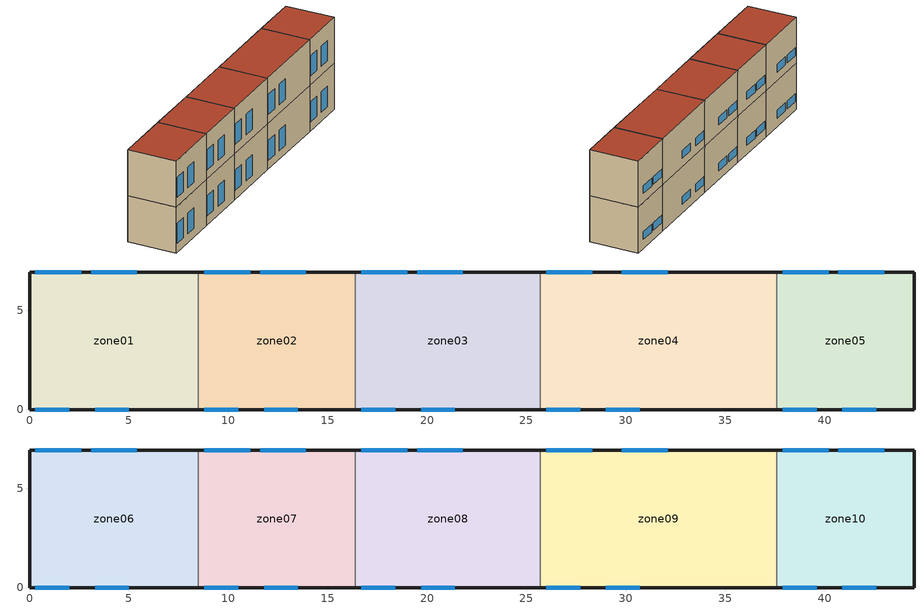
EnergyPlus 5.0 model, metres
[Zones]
zone01
 floor ground (GROUND_FLOOR): 8.5,6.9 8.5,0 0,0 0,6.9 z0
 wall outside (EXT_WALL): 8.5,6.9 0,6.9 0,0 8.5,0 z0:6.6
 wall to zone02 (ADJ_WALL): 8.5,0 8.5,6.9 z0:6.6
 window (EXT_WINDOW1): 0.3,0 2,0 / 3.3,0 5,0 z1.25:4.15; 2.6,6.9 0.3,6.9 / 5.4,6.9 3.1,6.9 z1.25:2.35
 ceiling to zone06 (ADJ_CEILING): 0,6.9 0,0 8.5,0 8.5,6.9 z6.6
zone02
 floor ground (GROUND_FLOOR): 16.4,6.9 16.4,0 8.5,0 8.5,6.9 z0
 wall outside (EXT_WALL): 16.4,6.9 8.5,6.9 / 8.5,0 16.4,0 z0:6.6
 wall to zone03 (ADJ_WALL): 16.4,0 16.4,6.9 z0:6.6
 wall to zone01 (ADJ_WALL): 8.5,6.9 8.5,0 z0:6.6
 window (EXT_WINDOW1): 8.8,0 10.5,0 / 11.8,0 13.5,0 z1.25:4.15; 11.1,6.9 8.8,6.9 / 13.9,6.9 11.6,6.9 z1.25:2.35
 ceiling to zone07 (ADJ_CEILING): 8.5,6.9 8.5,0 16.4,0 16.4,6.9 z6.6
zone03
 floor ground (GROUND_FLOOR): 25.7,6.9 25.7,0 16.4,0 16.4,6.9 z0
 wall outside (EXT_WALL): 25.7,6.9 16.4,6.9 / 16.4,0 25.7,0 z0:6.6
 wall to zone04 (ADJ_WALL): 25.7,0 25.7,6.9 z0:6.6
 wall to zone02 (ADJ_WALL): 16.4,6.9 16.4,0 z0:6.6
 window (EXT_WINDOW1): 16.7,0 18.4,0 / 19.7,0 21.4,0 z1.25:4.15; 19,6.9 16.7,6.9 / 21.8,6.9 19.5,6.9 z1.25:2.35
 ceiling to zone08 (ADJ_CEILING): 16.4,6.9 16.4,0 25.7,0 25.7,6.9 z6.6
zone04
 floor ground (GROUND_FLOOR): 37.6,6.9 37.6,0 25.7,0 25.7,6.9 z0
 wall outside (EXT_WALL): 37.6,6.9 25.7,6.9 / 25.7,0 37.6,0 z0:6.6
 wall to zone05 (ADJ_WALL): 37.6,0 37.6,6.9 z0:6.6
 wall to zone03 (ADJ_WALL): 25.7,6.9 25.7,0 z0:6.6
 window (EXT_WINDOW1): 26,0 27.7,0 / 29,0 30.7,0 z1.25:4.15; 28.3,6.9 26,6.9 / 32.1,6.9 29.8,6.9 z1.25:2.35
 ceiling to zone09 (ADJ_CEILING): 25.7,6.9 25.7,0 37.6,0 37.6,6.9 z6.6
zone05
 floor ground (GROUND_FLOOR): 44.5,6.9 44.5,0 37.6,0 37.6,6.9 z0
 wall outside (EXT_WALL): 37.6,0 44.5,0 44.5,6.9 37.6,6.9 z0:6.6
 wall to zone04 (ADJ_WALL): 37.6,6.9 37.6,0 z0:6.6
 window (EXT_WINDOW1): 37.9,0 39.6,0 / 40.9,0 42.6,0 z1.25:4.15; 40.2,6.9 37.9,6.9 / 43,6.9 40.7,6.9 z1.25:2.35
 ceiling to zone10 (ADJ_CEILING): 37.6,6.9 37.6,0 44.5,0 44.5,6.9 z6.6
zone06
 floor to zone01 (ADJ_CEILING): 8.5,6.9 8.5,0 0,0 0,6.9 z6.6
 wall outside (EXT_WALL): 8.5,6.9 0,6.9 0,0 8.5,0 z6.6:13.2
 wall to zone07 (ADJ_WALL): 8.5,0 8.5,6.9 z6.6:13.2
 window (EXT_WINDOW1): 0.3,0 2,0 / 3.3,0 5,0 z7.85:10.75; 2.6,6.9 0.3,6.9 / 5.4,6.9 3.1,6.9 z7.85:8.95
 roof outside (EXT_ROOF): 0,6.9 0,0 8.5,0 8.5,6.9 z13.2
zone07
 floor to zone02 (ADJ_CEILING): 16.4,6.9 16.4,0 8.5,0 8.5,6.9 z6.6
 wall outside (EXT_WALL): 16.4,6.9 8.5,6.9 / 8.5,0 16.4,0 z6.6:13.2
 wall to zone08 (ADJ_WALL): 16.4,0 16.4,6.9 z6.6:13.2
 wall to zone06 (ADJ_WALL): 8.5,6.9 8.5,0 z6.6:13.2
 window (EXT_WINDOW1): 8.8,0 10.5,0 / 11.8,0 13.5,0 z7.85:10.75; 11.1,6.9 8.8,6.9 / 13.9,6.9 11.6,6.9 z7.85:8.95
 roof outside (EXT_ROOF): 8.5,6.9 8.5,0 16.4,0 16.4,6.9 z13.2
zone08
 floor to zone03 (ADJ_CEILING): 25.7,6.9 25.7,0 16.4,0 16.4,6.9 z6.6
 wall outside (EXT_WALL): 25.7,6.9 16.4,6.9 / 16.4,0 25.7,0 z6.6:13.2
 wall to zone09 (ADJ_WALL): 25.7,0 25.7,6.9 z6.6:13.2
 wall to zone07 (ADJ_WALL): 16.4,6.9 16.4,0 z6.6:13.2
 window (EXT_WINDOW1): 16.7,0 18.4,0 / 19.7,0 21.4,0 z7.85:10.75; 19,6.9 16.7,6.9 / 21.8,6.9 19.5,6.9 z7.85:8.95
 roof outside (EXT_ROOF): 16.4,6.9 16.4,0 25.7,0 25.7,6.9 z13.2
zone09
 floor to zone04 (ADJ_CEILING): 37.6,6.9 37.6,0 25.7,0 25.7,6.9 z6.6
 wall outside (EXT_WALL): 37.6,6.9 25.7,6.9 / 25.7,0 37.6,0 z6.6:13.2
 wall to zone10 (ADJ_WALL): 37.6,0 37.6,6.9 z6.6:13.2
 wall to zone08 (ADJ_WALL): 25.7,6.9 25.7,0 z6.6:13.2
 window (EXT_WINDOW1): 26,0 27.7,0 / 29,0 30.7,0 z7.85:10.75; 28.3,6.9 26,6.9 / 32.1,6.9 29.8,6.9 z7.85:8.95
 roof outside (EXT_ROOF): 25.7,6.9 25.7,0 37.6,0 37.6,6.9 z13.2
zone10
 floor to zone05 (ADJ_CEILING): 44.5,6.9 44.5,0 37.6,0 37.6,6.9 z6.6
 wall outside (EXT_WALL): 37.6,0 44.5,0 44.5,6.9 37.6,6.9 z6.6:13.2
 wall to zone09 (ADJ_WALL): 37.6,6.9 37.6,0 z6.6:13.2
 window (EXT_WINDOW1): 37.9,0 39.6,0 / 40.9,0 42.6,0 z7.85:10.75; 40.2,6.9 37.9,6.9 / 43,6.9 40.7,6.9 z7.85:8.95
 roof outside (EXT_ROOF): 37.6,6.9 37.6,0 44.5,0 44.5,6.9 z13.2
[Building]
TRNSYS18: North Axis {deg}=0; Terrain=City; Loads Convergence Tolerance Value=0; Temperature Convergence Tolerance Value {deltaC}=0; Solar Distribution=FullInteriorAndExterior; Maximum Number of Warmup Days=0
[Site:Location]
not used: Latitude {deg}=0; Longitude {deg}=0; Time Zone {hr}=0; Elevation {m}=0
[Construction]
GROUND_FLOOR; EXT_WALL; EXT_ROOF; ADJ_WALL; ADJ_CEILING; EXT_WINDOW1: 
[WindowProperty:ShadingControl]
ESHADE=0; ISHADE=INPUT 1*MAX_ISHADE : SHADECNTRL=ISHADE_INTERNAL
[SurfaceProperty:OtherSideCoefficients]
BOUNDARY=IDENTICAL; BOUNDARY=INPUT 1*TBOUNDARY; BOUNDARY=INPUT 1*TBOUNDARY_2; BOUNDARY=INPUT 1*TBOUNDARY_3; BOUNDARY=INPUT 1*TGROUND; BOUNDARY=20; BOUNDARY=15
[Zone] Multiplier=1
zone01; zone02; zone03; zone04; zone05; zone06; zone07; zone08; zone09; zone10
